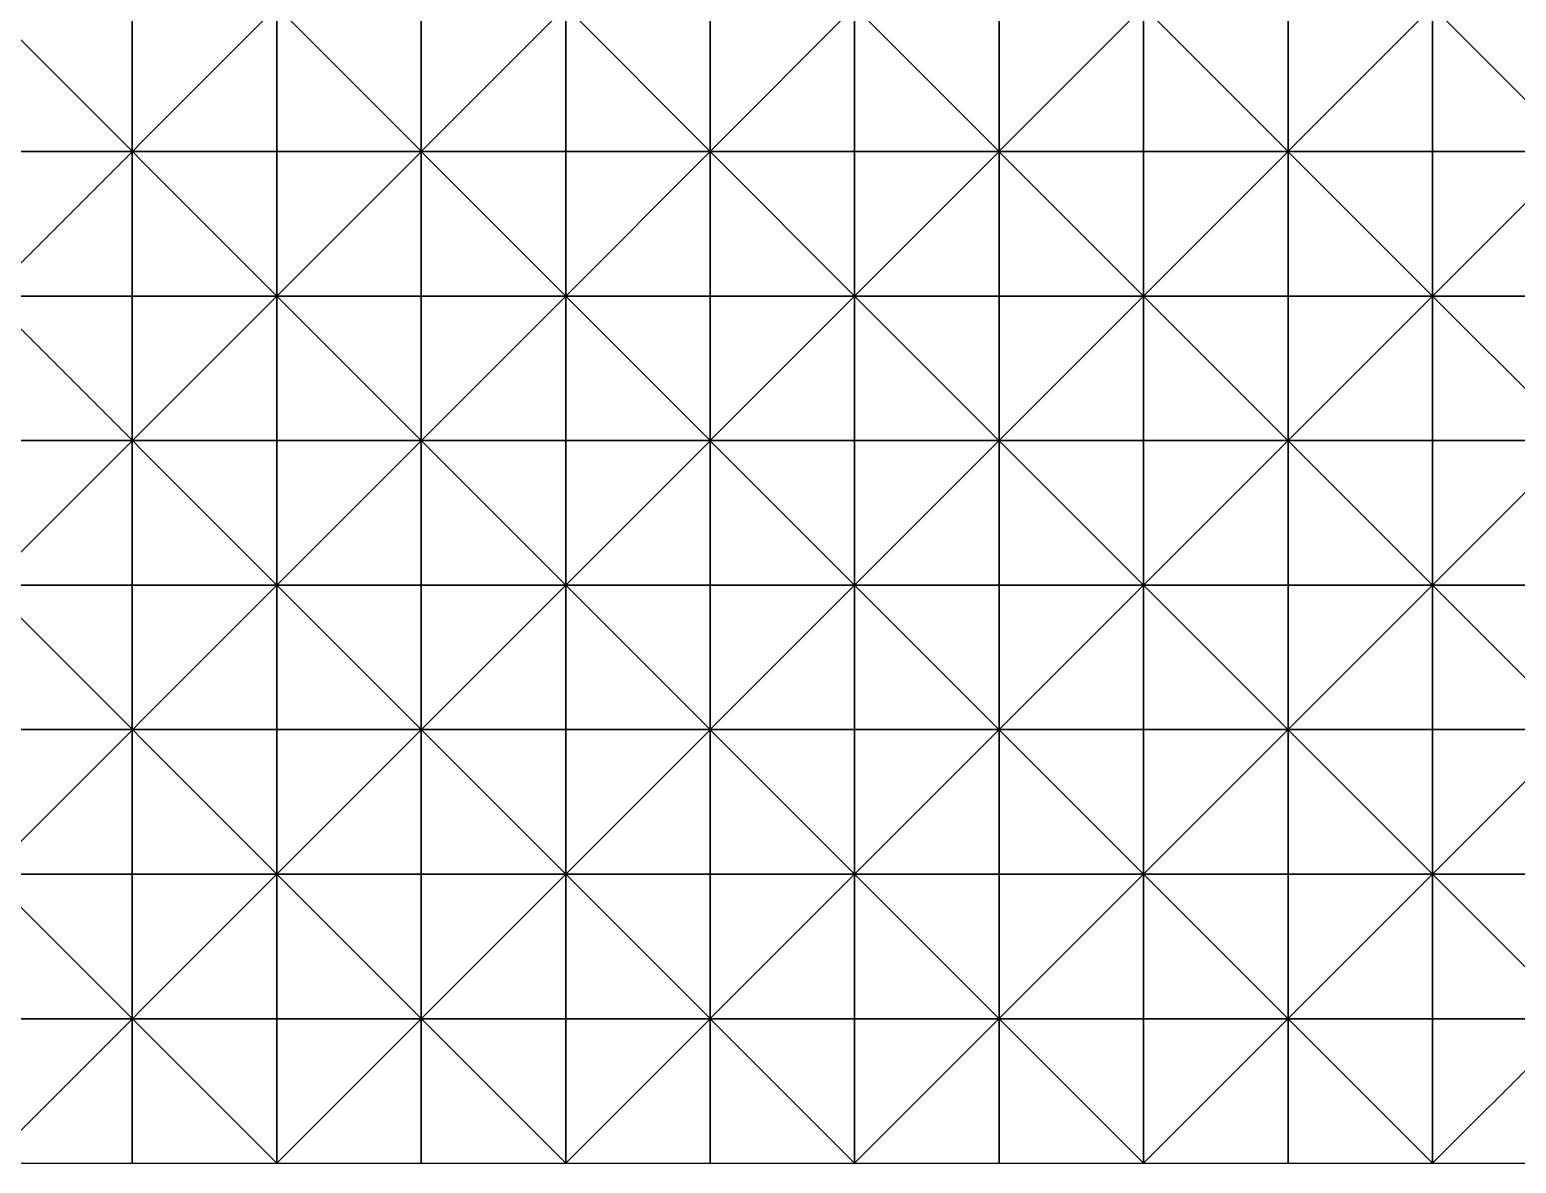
# Model space of a CAD drawing. Header units: millimetres. Extents: x 0 to 945, y 0 to 322.
# Drawn here: x 786 to 837.4, y 1.7 to 40.9 of the extents above; entities that cross this region are included whole.
import ezdxf

# ---------------------------------------------------------------- set-up
doc = ezdxf.new("R2010")
doc.units = ezdxf.units.MM

msp = doc.modelspace()

# ---------------------------------------------------------------- linework, layer by layer
for p, q in [((784.545, 41.656), (794.545, 31.656)), ((794.545, 41.656), (784.545, 31.656)), ((784.545, 41.656), (794.545, 31.656)), ((794.545, 41.656), (784.545, 31.656)), ((789.545, 41.656), (789.545, 36.656)), ((789.545, 36.656), (789.545, 41.656)), ((789.545, 41.656), (789.545, 36.656)), ((789.545, 36.656), (789.545, 41.656)), ((794.545, 41.656), (794.545, 36.656)), ((794.545, 41.656), (804.545, 31.656)), ((804.545, 41.656), (794.545, 31.656)), ((794.545, 41.656), (794.545, 36.656)), ((794.545, 41.656), (804.545, 31.656)), ((804.545, 41.656), (794.545, 31.656)), ((794.545, 36.656), (794.545, 41.656)), ((794.545, 36.656), (794.545, 41.656)), ((799.545, 41.656), (799.545, 36.656)), ((799.545, 36.656), (799.545, 41.656)), ((799.545, 41.656), (799.545, 36.656)), ((799.545, 36.656), (799.545, 41.656)), ((804.545, 36.656), (804.545, 41.656)), ((804.545, 36.656), (804.545, 41.656)), ((804.545, 41.656), (804.545, 36.656)), ((804.545, 41.656), (814.545, 31.656)), ((814.545, 41.656), (804.545, 31.656)), ((804.545, 41.656), (804.545, 36.656)), ((804.545, 41.656), (814.545, 31.656)), ((814.545, 41.656), (804.545, 31.656)), ((809.545, 41.656), (809.545, 36.656)), ((809.545, 36.656), (809.545, 41.656)), ((809.545, 41.656), (809.545, 36.656)), ((809.545, 36.656), (809.545, 41.656)), ((814.545, 41.656), (814.545, 36.656)), ((814.545, 41.656), (824.545, 31.656)), ((824.545, 41.656), (814.545, 31.656)), ((814.545, 41.656), (814.545, 36.656)), ((814.545, 41.656), (824.545, 31.656)), ((824.545, 41.656), (814.545, 31.656)), ((814.545, 36.656), (814.545, 41.656)), ((814.545, 36.656), (814.545, 41.656)), ((819.545, 41.656), (819.545, 36.656)), ((819.545, 36.656), (819.545, 41.656)), ((819.545, 41.656), (819.545, 36.656)), ((819.545, 36.656), (819.545, 41.656)), ((824.545, 41.656), (824.545, 36.656)), ((824.545, 41.656), (834.545, 31.656)), ((834.545, 41.656), (824.545, 31.656)), ((824.545, 41.656), (824.545, 36.656)), ((824.545, 41.656), (834.545, 31.656)), ((834.545, 41.656), (824.545, 31.656)), ((824.545, 36.656), (824.545, 41.656)), ((824.545, 36.656), (824.545, 41.656)), ((829.545, 41.656), (829.545, 36.656)), ((829.545, 36.656), (829.545, 41.656)), ((829.545, 41.656), (829.545, 36.656)), ((829.545, 36.656), (829.545, 41.656)), ((834.545, 41.656), (834.545, 36.656)), ((834.545, 41.656), (844.545, 31.656)), ((844.545, 41.656), (834.545, 31.656)), ((834.545, 41.656), (834.545, 36.656)), ((834.545, 41.656), (844.545, 31.656)), ((844.545, 41.656), (834.545, 31.656)), ((834.545, 36.656), (834.545, 41.656)), ((834.545, 36.656), (834.545, 41.656)), ((789.545, 36.656), (784.545, 36.656)), ((784.545, 36.656), (789.545, 36.656)), ((789.545, 36.656), (784.545, 36.656)), ((784.545, 36.656), (789.545, 36.656)), ((794.545, 36.656), (789.545, 36.656)), ((789.545, 36.656), (789.545, 31.656)), ((789.545, 36.656), (794.545, 36.656)), ((789.545, 31.656), (789.545, 36.656)), ((794.545, 36.656), (789.545, 36.656)), ((789.545, 36.656), (789.545, 31.656)), ((789.545, 36.656), (794.545, 36.656)), ((789.545, 31.656), (789.545, 36.656)), ((799.545, 36.656), (794.545, 36.656)), ((794.545, 36.656), (794.545, 31.656)), ((794.545, 36.656), (799.545, 36.656)), ((799.545, 36.656), (794.545, 36.656)), ((794.545, 36.656), (794.545, 31.656)), ((794.545, 36.656), (799.545, 36.656)), ((794.545, 31.656), (794.545, 36.656)), ((794.545, 31.656), (794.545, 36.656)), ((804.545, 36.656), (799.545, 36.656)), ((799.545, 36.656), (799.545, 31.656)), ((799.545, 36.656), (804.545, 36.656)), ((799.545, 31.656), (799.545, 36.656)), ((804.545, 36.656), (799.545, 36.656)), ((799.545, 36.656), (799.545, 31.656)), ((799.545, 36.656), (804.545, 36.656)), ((799.545, 31.656), (799.545, 36.656)), ((804.545, 31.656), (804.545, 36.656)), ((804.545, 31.656), (804.545, 36.656)), ((809.545, 36.656), (804.545, 36.656)), ((804.545, 36.656), (804.545, 31.656)), ((804.545, 36.656), (809.545, 36.656)), ((809.545, 36.656), (804.545, 36.656)), ((804.545, 36.656), (804.545, 31.656)), ((804.545, 36.656), (809.545, 36.656)), ((814.545, 36.656), (809.545, 36.656)), ((809.545, 36.656), (809.545, 31.656)), ((809.545, 36.656), (814.545, 36.656)), ((809.545, 31.656), (809.545, 36.656)), ((814.545, 36.656), (809.545, 36.656)), ((809.545, 36.656), (809.545, 31.656)), ((809.545, 36.656), (814.545, 36.656)), ((809.545, 31.656), (809.545, 36.656)), ((819.545, 36.656), (814.545, 36.656)), ((814.545, 36.656), (814.545, 31.656)), ((814.545, 36.656), (819.545, 36.656)), ((819.545, 36.656), (814.545, 36.656)), ((814.545, 36.656), (814.545, 31.656)), ((814.545, 36.656), (819.545, 36.656)), ((814.545, 31.656), (814.545, 36.656)), ((814.545, 31.656), (814.545, 36.656)), ((824.545, 36.656), (819.545, 36.656)), ((819.545, 36.656), (819.545, 31.656)), ((819.545, 36.656), (824.545, 36.656)), ((819.545, 31.656), (819.545, 36.656)), ((824.545, 36.656), (819.545, 36.656)), ((819.545, 36.656), (819.545, 31.656)), ((819.545, 36.656), (824.545, 36.656)), ((819.545, 31.656), (819.545, 36.656)), ((829.545, 36.656), (824.545, 36.656)), ((824.545, 36.656), (824.545, 31.656)), ((824.545, 36.656), (829.545, 36.656)), ((829.545, 36.656), (824.545, 36.656)), ((824.545, 36.656), (824.545, 31.656)), ((824.545, 36.656), (829.545, 36.656)), ((824.545, 31.656), (824.545, 36.656)), ((824.545, 31.656), (824.545, 36.656)), ((834.545, 36.656), (829.545, 36.656)), ((829.545, 36.656), (829.545, 31.656)), ((829.545, 36.656), (834.545, 36.656)), ((829.545, 31.656), (829.545, 36.656)), ((834.545, 36.656), (829.545, 36.656)), ((829.545, 36.656), (829.545, 31.656)), ((829.545, 36.656), (834.545, 36.656)), ((829.545, 31.656), (829.545, 36.656)), ((839.545, 36.656), (834.545, 36.656)), ((834.545, 36.656), (834.545, 31.656)), ((834.545, 36.656), (839.545, 36.656)), ((839.545, 36.656), (834.545, 36.656)), ((834.545, 36.656), (834.545, 31.656)), ((834.545, 36.656), (839.545, 36.656)), ((834.545, 31.656), (834.545, 36.656)), ((834.545, 31.656), (834.545, 36.656)), ((789.545, 31.656), (784.545, 31.656)), ((784.545, 31.656), (794.545, 21.656)), ((794.545, 31.656), (784.545, 21.656)), ((784.545, 31.656), (789.545, 31.656)), ((789.545, 31.656), (784.545, 31.656)), ((784.545, 31.656), (794.545, 21.656)), ((794.545, 31.656), (784.545, 21.656)), ((784.545, 31.656), (789.545, 31.656)), ((794.545, 31.656), (789.545, 31.656)), ((789.545, 31.656), (789.545, 26.656)), ((789.545, 26.656), (789.545, 31.656)), ((789.545, 31.656), (794.545, 31.656)), ((794.545, 31.656), (789.545, 31.656)), ((789.545, 31.656), (789.545, 26.656)), ((789.545, 26.656), (789.545, 31.656)), ((789.545, 31.656), (794.545, 31.656)), ((799.545, 31.656), (794.545, 31.656)), ((794.545, 31.656), (794.545, 26.656)), ((794.545, 31.656), (804.545, 21.656)), ((804.545, 31.656), (794.545, 21.656)), ((794.545, 31.656), (799.545, 31.656)), ((799.545, 31.656), (794.545, 31.656)), ((794.545, 31.656), (794.545, 26.656)), ((794.545, 31.656), (804.545, 21.656)), ((804.545, 31.656), (794.545, 21.656)), ((794.545, 31.656), (799.545, 31.656)), ((794.545, 26.656), (794.545, 31.656)), ((794.545, 26.656), (794.545, 31.656)), ((804.545, 31.656), (799.545, 31.656)), ((799.545, 31.656), (799.545, 26.656)), ((799.545, 26.656), (799.545, 31.656)), ((799.545, 31.656), (804.545, 31.656)), ((804.545, 31.656), (799.545, 31.656)), ((799.545, 31.656), (799.545, 26.656)), ((799.545, 26.656), (799.545, 31.656)), ((799.545, 31.656), (804.545, 31.656)), ((804.545, 26.656), (804.545, 31.656)), ((804.545, 26.656), (804.545, 31.656)), ((809.545, 31.656), (804.545, 31.656)), ((804.545, 31.656), (804.545, 26.656)), ((804.545, 31.656), (814.545, 21.656)), ((814.545, 31.656), (804.545, 21.656)), ((804.545, 31.656), (809.545, 31.656)), ((809.545, 31.656), (804.545, 31.656)), ((804.545, 31.656), (804.545, 26.656)), ((804.545, 31.656), (814.545, 21.656)), ((814.545, 31.656), (804.545, 21.656)), ((804.545, 31.656), (809.545, 31.656)), ((814.545, 31.656), (809.545, 31.656)), ((809.545, 31.656), (809.545, 26.656)), ((809.545, 26.656), (809.545, 31.656)), ((809.545, 31.656), (814.545, 31.656)), ((814.545, 31.656), (809.545, 31.656)), ((809.545, 31.656), (809.545, 26.656)), ((809.545, 26.656), (809.545, 31.656)), ((809.545, 31.656), (814.545, 31.656)), ((819.545, 31.656), (814.545, 31.656)), ((814.545, 31.656), (814.545, 26.656)), ((814.545, 31.656), (824.545, 21.656)), ((824.545, 31.656), (814.545, 21.656)), ((814.545, 31.656), (819.545, 31.656)), ((819.545, 31.656), (814.545, 31.656)), ((814.545, 31.656), (814.545, 26.656)), ((814.545, 31.656), (824.545, 21.656)), ((824.545, 31.656), (814.545, 21.656)), ((814.545, 31.656), (819.545, 31.656)), ((814.545, 26.656), (814.545, 31.656)), ((814.545, 26.656), (814.545, 31.656)), ((824.545, 31.656), (819.545, 31.656)), ((819.545, 31.656), (819.545, 26.656)), ((819.545, 26.656), (819.545, 31.656)), ((819.545, 31.656), (824.545, 31.656)), ((824.545, 31.656), (819.545, 31.656)), ((819.545, 31.656), (819.545, 26.656)), ((819.545, 26.656), (819.545, 31.656)), ((819.545, 31.656), (824.545, 31.656)), ((829.545, 31.656), (824.545, 31.656)), ((824.545, 31.656), (824.545, 26.656)), ((824.545, 31.656), (834.545, 21.656)), ((834.545, 31.656), (824.545, 21.656)), ((824.545, 31.656), (829.545, 31.656)), ((829.545, 31.656), (824.545, 31.656)), ((824.545, 31.656), (824.545, 26.656)), ((824.545, 31.656), (834.545, 21.656)), ((834.545, 31.656), (824.545, 21.656)), ((824.545, 31.656), (829.545, 31.656)), ((824.545, 26.656), (824.545, 31.656)), ((824.545, 26.656), (824.545, 31.656)), ((834.545, 31.656), (829.545, 31.656)), ((829.545, 31.656), (829.545, 26.656)), ((829.545, 26.656), (829.545, 31.656)), ((829.545, 31.656), (834.545, 31.656)), ((834.545, 31.656), (829.545, 31.656)), ((829.545, 31.656), (829.545, 26.656)), ((829.545, 26.656), (829.545, 31.656)), ((829.545, 31.656), (834.545, 31.656)), ((839.545, 31.656), (834.545, 31.656)), ((834.545, 31.656), (834.545, 26.656)), ((834.545, 31.656), (844.545, 21.656)), ((844.545, 31.656), (834.545, 21.656)), ((834.545, 31.656), (839.545, 31.656)), ((839.545, 31.656), (834.545, 31.656)), ((834.545, 31.656), (834.545, 26.656)), ((834.545, 31.656), (844.545, 21.656)), ((844.545, 31.656), (834.545, 21.656)), ((834.545, 31.656), (839.545, 31.656)), ((834.545, 26.656), (834.545, 31.656)), ((834.545, 26.656), (834.545, 31.656)), ((789.545, 26.656), (784.545, 26.656)), ((784.545, 26.656), (789.545, 26.656)), ((789.545, 26.656), (784.545, 26.656)), ((784.545, 26.656), (789.545, 26.656)), ((794.545, 26.656), (789.545, 26.656)), ((789.545, 26.656), (789.545, 21.656)), ((789.545, 26.656), (794.545, 26.656)), ((789.545, 21.656), (789.545, 26.656)), ((794.545, 26.656), (789.545, 26.656)), ((789.545, 26.656), (789.545, 21.656)), ((789.545, 26.656), (794.545, 26.656)), ((789.545, 21.656), (789.545, 26.656)), ((799.545, 26.656), (794.545, 26.656)), ((794.545, 26.656), (794.545, 21.656)), ((794.545, 26.656), (799.545, 26.656)), ((799.545, 26.656), (794.545, 26.656)), ((794.545, 26.656), (794.545, 21.656)), ((794.545, 26.656), (799.545, 26.656)), ((794.545, 21.656), (794.545, 26.656)), ((794.545, 21.656), (794.545, 26.656)), ((804.545, 26.656), (799.545, 26.656)), ((799.545, 26.656), (799.545, 21.656)), ((799.545, 26.656), (804.545, 26.656)), ((799.545, 21.656), (799.545, 26.656)), ((804.545, 26.656), (799.545, 26.656)), ((799.545, 26.656), (799.545, 21.656)), ((799.545, 26.656), (804.545, 26.656)), ((799.545, 21.656), (799.545, 26.656)), ((804.545, 21.656), (804.545, 26.656)), ((804.545, 21.656), (804.545, 26.656)), ((809.545, 26.656), (804.545, 26.656)), ((804.545, 26.656), (804.545, 21.656)), ((804.545, 26.656), (809.545, 26.656)), ((809.545, 26.656), (804.545, 26.656)), ((804.545, 26.656), (804.545, 21.656)), ((804.545, 26.656), (809.545, 26.656)), ((814.545, 26.656), (809.545, 26.656)), ((809.545, 26.656), (809.545, 21.656)), ((809.545, 26.656), (814.545, 26.656)), ((809.545, 21.656), (809.545, 26.656)), ((814.545, 26.656), (809.545, 26.656)), ((809.545, 26.656), (809.545, 21.656)), ((809.545, 26.656), (814.545, 26.656)), ((809.545, 21.656), (809.545, 26.656)), ((819.545, 26.656), (814.545, 26.656)), ((814.545, 26.656), (814.545, 21.656)), ((814.545, 26.656), (819.545, 26.656)), ((819.545, 26.656), (814.545, 26.656)), ((814.545, 26.656), (814.545, 21.656)), ((814.545, 26.656), (819.545, 26.656)), ((814.545, 21.656), (814.545, 26.656)), ((814.545, 21.656), (814.545, 26.656)), ((824.545, 26.656), (819.545, 26.656)), ((819.545, 26.656), (819.545, 21.656)), ((819.545, 26.656), (824.545, 26.656)), ((819.545, 21.656), (819.545, 26.656)), ((824.545, 26.656), (819.545, 26.656)), ((819.545, 26.656), (819.545, 21.656)), ((819.545, 26.656), (824.545, 26.656)), ((819.545, 21.656), (819.545, 26.656)), ((829.545, 26.656), (824.545, 26.656)), ((824.545, 26.656), (824.545, 21.656)), ((824.545, 26.656), (829.545, 26.656)), ((829.545, 26.656), (824.545, 26.656)), ((824.545, 26.656), (824.545, 21.656)), ((824.545, 26.656), (829.545, 26.656)), ((824.545, 21.656), (824.545, 26.656)), ((824.545, 21.656), (824.545, 26.656)), ((834.545, 26.656), (829.545, 26.656)), ((829.545, 26.656), (829.545, 21.656)), ((829.545, 26.656), (834.545, 26.656)), ((829.545, 21.656), (829.545, 26.656)), ((834.545, 26.656), (829.545, 26.656)), ((829.545, 26.656), (829.545, 21.656)), ((829.545, 26.656), (834.545, 26.656)), ((829.545, 21.656), (829.545, 26.656)), ((839.545, 26.656), (834.545, 26.656)), ((834.545, 26.656), (834.545, 21.656)), ((834.545, 26.656), (839.545, 26.656)), ((839.545, 26.656), (834.545, 26.656)), ((834.545, 26.656), (834.545, 21.656)), ((834.545, 26.656), (839.545, 26.656)), ((834.545, 21.656), (834.545, 26.656)), ((834.545, 21.656), (834.545, 26.656)), ((789.545, 21.656), (784.545, 21.656)), ((784.545, 21.656), (794.545, 11.656)), ((794.545, 21.656), (784.545, 11.656)), ((784.545, 21.656), (789.545, 21.656)), ((789.545, 21.656), (784.545, 21.656)), ((784.545, 21.656), (794.545, 11.656)), ((794.545, 21.656), (784.545, 11.656)), ((784.545, 21.656), (789.545, 21.656)), ((794.545, 21.656), (789.545, 21.656)), ((789.545, 21.656), (789.545, 16.656)), ((789.545, 16.656), (789.545, 21.656)), ((789.545, 21.656), (794.545, 21.656)), ((794.545, 21.656), (789.545, 21.656)), ((789.545, 21.656), (789.545, 16.656)), ((789.545, 16.656), (789.545, 21.656)), ((789.545, 21.656), (794.545, 21.656)), ((799.545, 21.656), (794.545, 21.656)), ((794.545, 21.656), (794.545, 16.656)), ((794.545, 21.656), (804.545, 11.656)), ((804.545, 21.656), (794.545, 11.656)), ((794.545, 21.656), (799.545, 21.656)), ((799.545, 21.656), (794.545, 21.656)), ((794.545, 21.656), (794.545, 16.656)), ((794.545, 21.656), (804.545, 11.656)), ((804.545, 21.656), (794.545, 11.656)), ((794.545, 21.656), (799.545, 21.656)), ((794.545, 16.656), (794.545, 21.656)), ((794.545, 16.656), (794.545, 21.656)), ((804.545, 21.656), (799.545, 21.656)), ((799.545, 21.656), (799.545, 16.656)), ((799.545, 16.656), (799.545, 21.656)), ((799.545, 21.656), (804.545, 21.656)), ((804.545, 21.656), (799.545, 21.656)), ((799.545, 21.656), (799.545, 16.656)), ((799.545, 16.656), (799.545, 21.656)), ((799.545, 21.656), (804.545, 21.656)), ((804.545, 16.656), (804.545, 21.656)), ((804.545, 16.656), (804.545, 21.656)), ((809.545, 21.656), (804.545, 21.656)), ((804.545, 21.656), (804.545, 16.656)), ((804.545, 21.656), (814.545, 11.656)), ((814.545, 21.656), (804.545, 11.656)), ((804.545, 21.656), (809.545, 21.656)), ((809.545, 21.656), (804.545, 21.656)), ((804.545, 21.656), (804.545, 16.656)), ((804.545, 21.656), (814.545, 11.656)), ((814.545, 21.656), (804.545, 11.656)), ((804.545, 21.656), (809.545, 21.656)), ((814.545, 21.656), (809.545, 21.656)), ((809.545, 21.656), (809.545, 16.656)), ((809.545, 16.656), (809.545, 21.656)), ((809.545, 21.656), (814.545, 21.656)), ((814.545, 21.656), (809.545, 21.656)), ((809.545, 21.656), (809.545, 16.656)), ((809.545, 16.656), (809.545, 21.656)), ((809.545, 21.656), (814.545, 21.656)), ((819.545, 21.656), (814.545, 21.656)), ((814.545, 21.656), (814.545, 16.656)), ((814.545, 21.656), (824.545, 11.656)), ((824.545, 21.656), (814.545, 11.656)), ((814.545, 21.656), (819.545, 21.656)), ((819.545, 21.656), (814.545, 21.656)), ((814.545, 21.656), (814.545, 16.656)), ((814.545, 21.656), (824.545, 11.656)), ((824.545, 21.656), (814.545, 11.656)), ((814.545, 21.656), (819.545, 21.656)), ((814.545, 16.656), (814.545, 21.656)), ((814.545, 16.656), (814.545, 21.656)), ((824.545, 21.656), (819.545, 21.656)), ((819.545, 21.656), (819.545, 16.656)), ((819.545, 16.656), (819.545, 21.656)), ((819.545, 21.656), (824.545, 21.656)), ((824.545, 21.656), (819.545, 21.656)), ((819.545, 21.656), (819.545, 16.656)), ((819.545, 16.656), (819.545, 21.656)), ((819.545, 21.656), (824.545, 21.656)), ((829.545, 21.656), (824.545, 21.656)), ((824.545, 21.656), (824.545, 16.656)), ((824.545, 21.656), (834.545, 11.656)), ((834.545, 21.656), (824.545, 11.656)), ((824.545, 21.656), (829.545, 21.656)), ((829.545, 21.656), (824.545, 21.656)), ((824.545, 21.656), (824.545, 16.656)), ((824.545, 21.656), (834.545, 11.656)), ((834.545, 21.656), (824.545, 11.656)), ((824.545, 21.656), (829.545, 21.656)), ((824.545, 16.656), (824.545, 21.656)), ((824.545, 16.656), (824.545, 21.656)), ((834.545, 21.656), (829.545, 21.656)), ((829.545, 21.656), (829.545, 16.656)), ((829.545, 16.656), (829.545, 21.656)), ((829.545, 21.656), (834.545, 21.656)), ((834.545, 21.656), (829.545, 21.656)), ((829.545, 21.656), (829.545, 16.656)), ((829.545, 16.656), (829.545, 21.656)), ((829.545, 21.656), (834.545, 21.656)), ((839.545, 21.656), (834.545, 21.656)), ((834.545, 21.656), (834.545, 16.656)), ((834.545, 21.656), (844.545, 11.656)), ((844.545, 21.656), (834.545, 11.656)), ((834.545, 21.656), (839.545, 21.656)), ((839.545, 21.656), (834.545, 21.656)), ((834.545, 21.656), (834.545, 16.656)), ((834.545, 21.656), (844.545, 11.656)), ((844.545, 21.656), (834.545, 11.656)), ((834.545, 21.656), (839.545, 21.656)), ((834.545, 16.656), (834.545, 21.656)), ((834.545, 16.656), (834.545, 21.656)), ((789.545, 16.656), (784.545, 16.656)), ((784.545, 16.656), (789.545, 16.656)), ((789.545, 16.656), (784.545, 16.656)), ((784.545, 16.656), (789.545, 16.656)), ((794.545, 16.656), (789.545, 16.656)), ((789.545, 16.656), (789.545, 11.656)), ((789.545, 16.656), (794.545, 16.656)), ((789.545, 11.656), (789.545, 16.656)), ((794.545, 16.656), (789.545, 16.656)), ((789.545, 16.656), (789.545, 11.656)), ((789.545, 16.656), (794.545, 16.656)), ((789.545, 11.656), (789.545, 16.656)), ((799.545, 16.656), (794.545, 16.656)), ((794.545, 16.656), (794.545, 11.656)), ((794.545, 16.656), (799.545, 16.656)), ((799.545, 16.656), (794.545, 16.656)), ((794.545, 16.656), (794.545, 11.656)), ((794.545, 16.656), (799.545, 16.656)), ((794.545, 11.656), (794.545, 16.656)), ((794.545, 11.656), (794.545, 16.656)), ((804.545, 16.656), (799.545, 16.656)), ((799.545, 16.656), (799.545, 11.656)), ((799.545, 16.656), (804.545, 16.656)), ((799.545, 11.656), (799.545, 16.656)), ((804.545, 16.656), (799.545, 16.656)), ((799.545, 16.656), (799.545, 11.656)), ((799.545, 16.656), (804.545, 16.656)), ((799.545, 11.656), (799.545, 16.656)), ((804.545, 11.656), (804.545, 16.656)), ((804.545, 11.656), (804.545, 16.656)), ((809.545, 16.656), (804.545, 16.656)), ((804.545, 16.656), (804.545, 11.656)), ((804.545, 16.656), (809.545, 16.656)), ((809.545, 16.656), (804.545, 16.656)), ((804.545, 16.656), (804.545, 11.656)), ((804.545, 16.656), (809.545, 16.656)), ((814.545, 16.656), (809.545, 16.656)), ((809.545, 16.656), (809.545, 11.656)), ((809.545, 16.656), (814.545, 16.656)), ((809.545, 11.656), (809.545, 16.656)), ((814.545, 16.656), (809.545, 16.656)), ((809.545, 16.656), (809.545, 11.656)), ((809.545, 16.656), (814.545, 16.656)), ((809.545, 11.656), (809.545, 16.656)), ((819.545, 16.656), (814.545, 16.656)), ((814.545, 16.656), (814.545, 11.656)), ((814.545, 16.656), (819.545, 16.656)), ((819.545, 16.656), (814.545, 16.656)), ((814.545, 16.656), (814.545, 11.656)), ((814.545, 16.656), (819.545, 16.656)), ((814.545, 11.656), (814.545, 16.656)), ((814.545, 11.656), (814.545, 16.656)), ((824.545, 16.656), (819.545, 16.656)), ((819.545, 16.656), (819.545, 11.656)), ((819.545, 16.656), (824.545, 16.656)), ((819.545, 11.656), (819.545, 16.656)), ((824.545, 16.656), (819.545, 16.656)), ((819.545, 16.656), (819.545, 11.656)), ((819.545, 16.656), (824.545, 16.656)), ((819.545, 11.656), (819.545, 16.656)), ((829.545, 16.656), (824.545, 16.656)), ((824.545, 16.656), (824.545, 11.656)), ((824.545, 16.656), (829.545, 16.656)), ((829.545, 16.656), (824.545, 16.656)), ((824.545, 16.656), (824.545, 11.656)), ((824.545, 16.656), (829.545, 16.656)), ((824.545, 11.656), (824.545, 16.656)), ((824.545, 11.656), (824.545, 16.656)), ((834.545, 16.656), (829.545, 16.656)), ((829.545, 16.656), (829.545, 11.656)), ((829.545, 16.656), (834.545, 16.656)), ((829.545, 11.656), (829.545, 16.656)), ((834.545, 16.656), (829.545, 16.656)), ((829.545, 16.656), (829.545, 11.656)), ((829.545, 16.656), (834.545, 16.656)), ((829.545, 11.656), (829.545, 16.656)), ((839.545, 16.656), (834.545, 16.656)), ((834.545, 16.656), (834.545, 11.656)), ((834.545, 16.656), (839.545, 16.656)), ((839.545, 16.656), (834.545, 16.656)), ((834.545, 16.656), (834.545, 11.656)), ((834.545, 16.656), (839.545, 16.656)), ((834.545, 11.656), (834.545, 16.656)), ((834.545, 11.656), (834.545, 16.656)), ((789.545, 11.656), (784.545, 11.656)), ((784.545, 11.656), (794.545, 1.656)), ((794.545, 11.656), (784.545, 1.656)), ((784.545, 11.656), (789.545, 11.656)), ((789.545, 11.656), (784.545, 11.656)), ((784.545, 11.656), (794.545, 1.656)), ((794.545, 11.656), (784.545, 1.656)), ((784.545, 11.656), (789.545, 11.656)), ((794.545, 11.656), (789.545, 11.656)), ((789.545, 11.656), (789.545, 6.656)), ((789.545, 6.656), (789.545, 11.656)), ((789.545, 11.656), (794.545, 11.656)), ((794.545, 11.656), (789.545, 11.656)), ((789.545, 11.656), (789.545, 6.656)), ((789.545, 6.656), (789.545, 11.656)), ((789.545, 11.656), (794.545, 11.656)), ((799.545, 11.656), (794.545, 11.656)), ((794.545, 11.656), (794.545, 6.656)), ((794.545, 11.656), (804.545, 1.656)), ((804.545, 11.656), (794.545, 1.656)), ((794.545, 11.656), (799.545, 11.656)), ((799.545, 11.656), (794.545, 11.656)), ((794.545, 11.656), (794.545, 6.656)), ((794.545, 11.656), (804.545, 1.656)), ((804.545, 11.656), (794.545, 1.656)), ((794.545, 11.656), (799.545, 11.656)), ((794.545, 6.656), (794.545, 11.656)), ((794.545, 6.656), (794.545, 11.656)), ((804.545, 11.656), (799.545, 11.656)), ((799.545, 11.656), (799.545, 6.656)), ((799.545, 6.656), (799.545, 11.656)), ((799.545, 11.656), (804.545, 11.656)), ((804.545, 11.656), (799.545, 11.656)), ((799.545, 11.656), (799.545, 6.656)), ((799.545, 6.656), (799.545, 11.656)), ((799.545, 11.656), (804.545, 11.656)), ((804.545, 6.656), (804.545, 11.656)), ((804.545, 6.656), (804.545, 11.656)), ((809.545, 11.656), (804.545, 11.656)), ((804.545, 11.656), (804.545, 6.656)), ((804.545, 11.656), (814.545, 1.656)), ((814.545, 11.656), (804.545, 1.656)), ((804.545, 11.656), (809.545, 11.656)), ((809.545, 11.656), (804.545, 11.656)), ((804.545, 11.656), (804.545, 6.656)), ((804.545, 11.656), (814.545, 1.656)), ((814.545, 11.656), (804.545, 1.656)), ((804.545, 11.656), (809.545, 11.656)), ((814.545, 11.656), (809.545, 11.656)), ((809.545, 11.656), (809.545, 6.656)), ((809.545, 6.656), (809.545, 11.656)), ((809.545, 11.656), (814.545, 11.656)), ((814.545, 11.656), (809.545, 11.656)), ((809.545, 11.656), (809.545, 6.656)), ((809.545, 6.656), (809.545, 11.656)), ((809.545, 11.656), (814.545, 11.656)), ((819.545, 11.656), (814.545, 11.656)), ((814.545, 11.656), (814.545, 6.656)), ((814.545, 11.656), (824.545, 1.656)), ((824.545, 11.656), (814.545, 1.656)), ((814.545, 11.656), (819.545, 11.656)), ((819.545, 11.656), (814.545, 11.656)), ((814.545, 11.656), (814.545, 6.656)), ((814.545, 11.656), (824.545, 1.656)), ((824.545, 11.656), (814.545, 1.656)), ((814.545, 11.656), (819.545, 11.656)), ((814.545, 6.656), (814.545, 11.656)), ((814.545, 6.656), (814.545, 11.656)), ((824.545, 11.656), (819.545, 11.656)), ((819.545, 11.656), (819.545, 6.656)), ((819.545, 6.656), (819.545, 11.656)), ((819.545, 11.656), (824.545, 11.656)), ((824.545, 11.656), (819.545, 11.656)), ((819.545, 11.656), (819.545, 6.656)), ((819.545, 6.656), (819.545, 11.656)), ((819.545, 11.656), (824.545, 11.656)), ((829.545, 11.656), (824.545, 11.656)), ((824.545, 11.656), (824.545, 6.656)), ((824.545, 11.656), (834.545, 1.656)), ((834.545, 11.656), (824.545, 1.656)), ((824.545, 11.656), (829.545, 11.656)), ((829.545, 11.656), (824.545, 11.656)), ((824.545, 11.656), (824.545, 6.656)), ((824.545, 11.656), (834.545, 1.656)), ((834.545, 11.656), (824.545, 1.656)), ((824.545, 11.656), (829.545, 11.656)), ((824.545, 6.656), (824.545, 11.656)), ((824.545, 6.656), (824.545, 11.656)), ((834.545, 11.656), (829.545, 11.656)), ((829.545, 11.656), (829.545, 6.656)), ((829.545, 6.656), (829.545, 11.656)), ((829.545, 11.656), (834.545, 11.656)), ((834.545, 11.656), (829.545, 11.656)), ((829.545, 11.656), (829.545, 6.656)), ((829.545, 6.656), (829.545, 11.656)), ((829.545, 11.656), (834.545, 11.656)), ((839.545, 11.656), (834.545, 11.656)), ((834.545, 11.656), (834.545, 6.656)), ((834.545, 11.656), (844.545, 1.656)), ((844.545, 11.656), (834.545, 1.656)), ((834.545, 11.656), (839.545, 11.656)), ((839.545, 11.656), (834.545, 11.656)), ((834.545, 11.656), (834.545, 6.656)), ((834.545, 11.656), (844.545, 1.656)), ((844.545, 11.656), (834.545, 1.656)), ((834.545, 11.656), (839.545, 11.656)), ((834.545, 6.656), (834.545, 11.656)), ((834.545, 6.656), (834.545, 11.656)), ((789.545, 6.656), (784.545, 6.656)), ((784.545, 6.656), (789.545, 6.656)), ((789.545, 6.656), (784.545, 6.656)), ((784.545, 6.656), (789.545, 6.656)), ((794.545, 6.656), (789.545, 6.656)), ((789.545, 6.656), (789.545, 1.656)), ((789.545, 6.656), (794.545, 6.656)), ((789.545, 1.656), (789.545, 6.656)), ((794.545, 6.656), (789.545, 6.656)), ((789.545, 6.656), (789.545, 1.656)), ((789.545, 6.656), (794.545, 6.656)), ((789.545, 1.656), (789.545, 6.656)), ((799.545, 6.656), (794.545, 6.656)), ((794.545, 6.656), (794.545, 1.656)), ((794.545, 6.656), (799.545, 6.656)), ((799.545, 6.656), (794.545, 6.656)), ((794.545, 6.656), (794.545, 1.656)), ((794.545, 6.656), (799.545, 6.656)), ((794.545, 1.656), (794.545, 6.656)), ((794.545, 1.656), (794.545, 6.656)), ((804.545, 6.656), (799.545, 6.656)), ((799.545, 6.656), (799.545, 1.656)), ((799.545, 6.656), (804.545, 6.656)), ((799.545, 1.656), (799.545, 6.656)), ((804.545, 6.656), (799.545, 6.656)), ((799.545, 6.656), (799.545, 1.656)), ((799.545, 6.656), (804.545, 6.656)), ((799.545, 1.656), (799.545, 6.656)), ((804.545, 1.656), (804.545, 6.656)), ((804.545, 1.656), (804.545, 6.656)), ((809.545, 6.656), (804.545, 6.656)), ((804.545, 6.656), (804.545, 1.656)), ((804.545, 6.656), (809.545, 6.656)), ((809.545, 6.656), (804.545, 6.656)), ((804.545, 6.656), (804.545, 1.656)), ((804.545, 6.656), (809.545, 6.656)), ((814.545, 6.656), (809.545, 6.656)), ((809.545, 6.656), (809.545, 1.656)), ((809.545, 6.656), (814.545, 6.656)), ((809.545, 1.656), (809.545, 6.656)), ((814.545, 6.656), (809.545, 6.656)), ((809.545, 6.656), (809.545, 1.656)), ((809.545, 6.656), (814.545, 6.656)), ((809.545, 1.656), (809.545, 6.656)), ((819.545, 6.656), (814.545, 6.656)), ((814.545, 6.656), (814.545, 1.656)), ((814.545, 6.656), (819.545, 6.656)), ((819.545, 6.656), (814.545, 6.656)), ((814.545, 6.656), (814.545, 1.656)), ((814.545, 6.656), (819.545, 6.656)), ((814.545, 1.656), (814.545, 6.656)), ((814.545, 1.656), (814.545, 6.656)), ((824.545, 6.656), (819.545, 6.656)), ((819.545, 6.656), (819.545, 1.656)), ((819.545, 6.656), (824.545, 6.656)), ((819.545, 1.656), (819.545, 6.656)), ((824.545, 6.656), (819.545, 6.656)), ((819.545, 6.656), (819.545, 1.656)), ((819.545, 6.656), (824.545, 6.656)), ((819.545, 1.656), (819.545, 6.656)), ((829.545, 6.656), (824.545, 6.656)), ((824.545, 6.656), (824.545, 1.656)), ((824.545, 6.656), (829.545, 6.656)), ((829.545, 6.656), (824.545, 6.656)), ((824.545, 6.656), (824.545, 1.656)), ((824.545, 6.656), (829.545, 6.656)), ((824.545, 1.656), (824.545, 6.656)), ((824.545, 1.656), (824.545, 6.656)), ((834.545, 6.656), (829.545, 6.656)), ((829.545, 6.656), (829.545, 1.656)), ((829.545, 6.656), (834.545, 6.656)), ((829.545, 1.656), (829.545, 6.656)), ((834.545, 6.656), (829.545, 6.656)), ((829.545, 6.656), (829.545, 1.656)), ((829.545, 6.656), (834.545, 6.656)), ((829.545, 1.656), (829.545, 6.656)), ((839.545, 6.656), (834.545, 6.656)), ((834.545, 6.656), (834.545, 1.656)), ((834.545, 6.656), (839.545, 6.656)), ((839.545, 6.656), (834.545, 6.656)), ((834.545, 6.656), (834.545, 1.656)), ((834.545, 6.656), (839.545, 6.656)), ((834.545, 1.656), (834.545, 6.656)), ((834.545, 1.656), (834.545, 6.656)), ((784.545, 1.656), (789.545, 1.656)), ((784.545, 1.656), (789.545, 1.656)), ((789.545, 1.656), (794.545, 1.656)), ((789.545, 1.656), (794.545, 1.656)), ((794.545, 1.656), (799.545, 1.656)), ((794.545, 1.656), (799.545, 1.656)), ((799.545, 1.656), (804.545, 1.656)), ((799.545, 1.656), (804.545, 1.656)), ((804.545, 1.656), (809.545, 1.656)), ((804.545, 1.656), (809.545, 1.656)), ((809.545, 1.656), (814.545, 1.656)), ((809.545, 1.656), (814.545, 1.656)), ((814.545, 1.656), (819.545, 1.656)), ((814.545, 1.656), (819.545, 1.656)), ((819.545, 1.656), (824.545, 1.656)), ((819.545, 1.656), (824.545, 1.656)), ((824.545, 1.656), (829.545, 1.656)), ((824.545, 1.656), (829.545, 1.656)), ((829.545, 1.656), (834.545, 1.656)), ((829.545, 1.656), (834.545, 1.656)), ((834.545, 1.656), (839.545, 1.656)), ((834.545, 1.656), (839.545, 1.656))]:
    msp.add_line(p, q)

doc.saveas('drawing.dxf')
